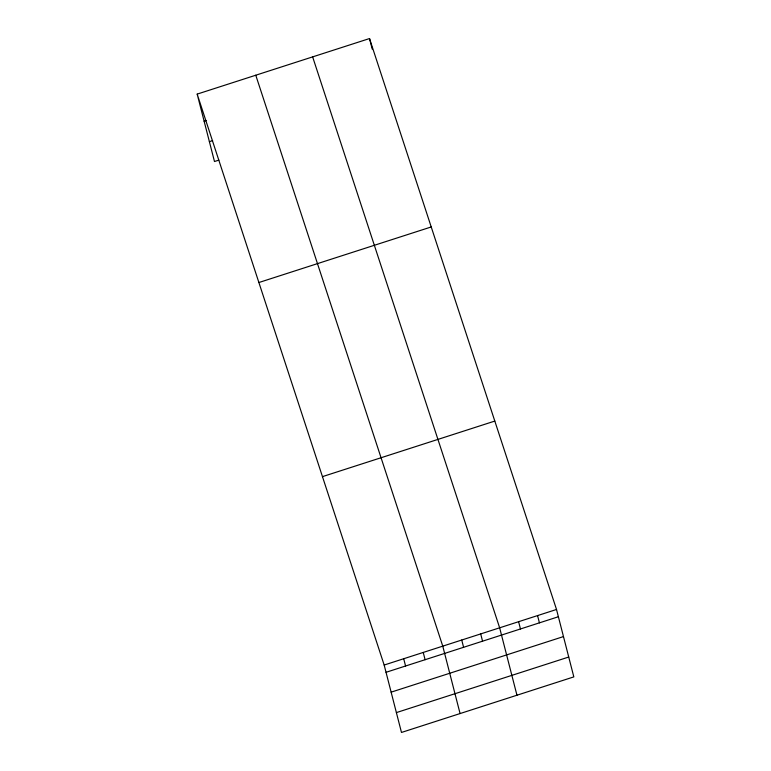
<?xml version="1.0" encoding="UTF-8"?>
<svg xmlns="http://www.w3.org/2000/svg" width="771" height="771" viewBox="0 0 771 771"><rect width="100%" height="100%" fill="white"/><g stroke="black" fill="none" stroke-linecap="round" stroke-linejoin="round"><path stroke-width="1.16" d="M197.174 94.11L369.521 38.55L556.517 609.476L573.826 676.89L401.479 732.45L384.17 665.036L197.174 94.11L214.483 161.524L218.819 160.127M204.132 121.23L206.31 120.527M209.384 141.671L212.642 140.63M258.883 282.523L431.23 226.953M322.461 476.632L494.809 421.072M384.17 665.036L556.517 609.476M386.04 672.302L558.377 616.742M391.138 692.156L563.476 636.586M396.39 712.597L568.728 657.037M312.64 56.89L499.647 627.816L516.956 695.22M255.77 75.221L442.766 646.146L460.075 713.56M537.56 615.586L539.421 622.852M369.521 38.55L372.229 49.122M518.604 621.696L520.464 628.963M480.69 633.926L482.55 641.183M461.733 640.036L463.593 647.303M423.24 652.449L425.1 659.706M403.705 658.742L405.575 666.009"/></g></svg>
